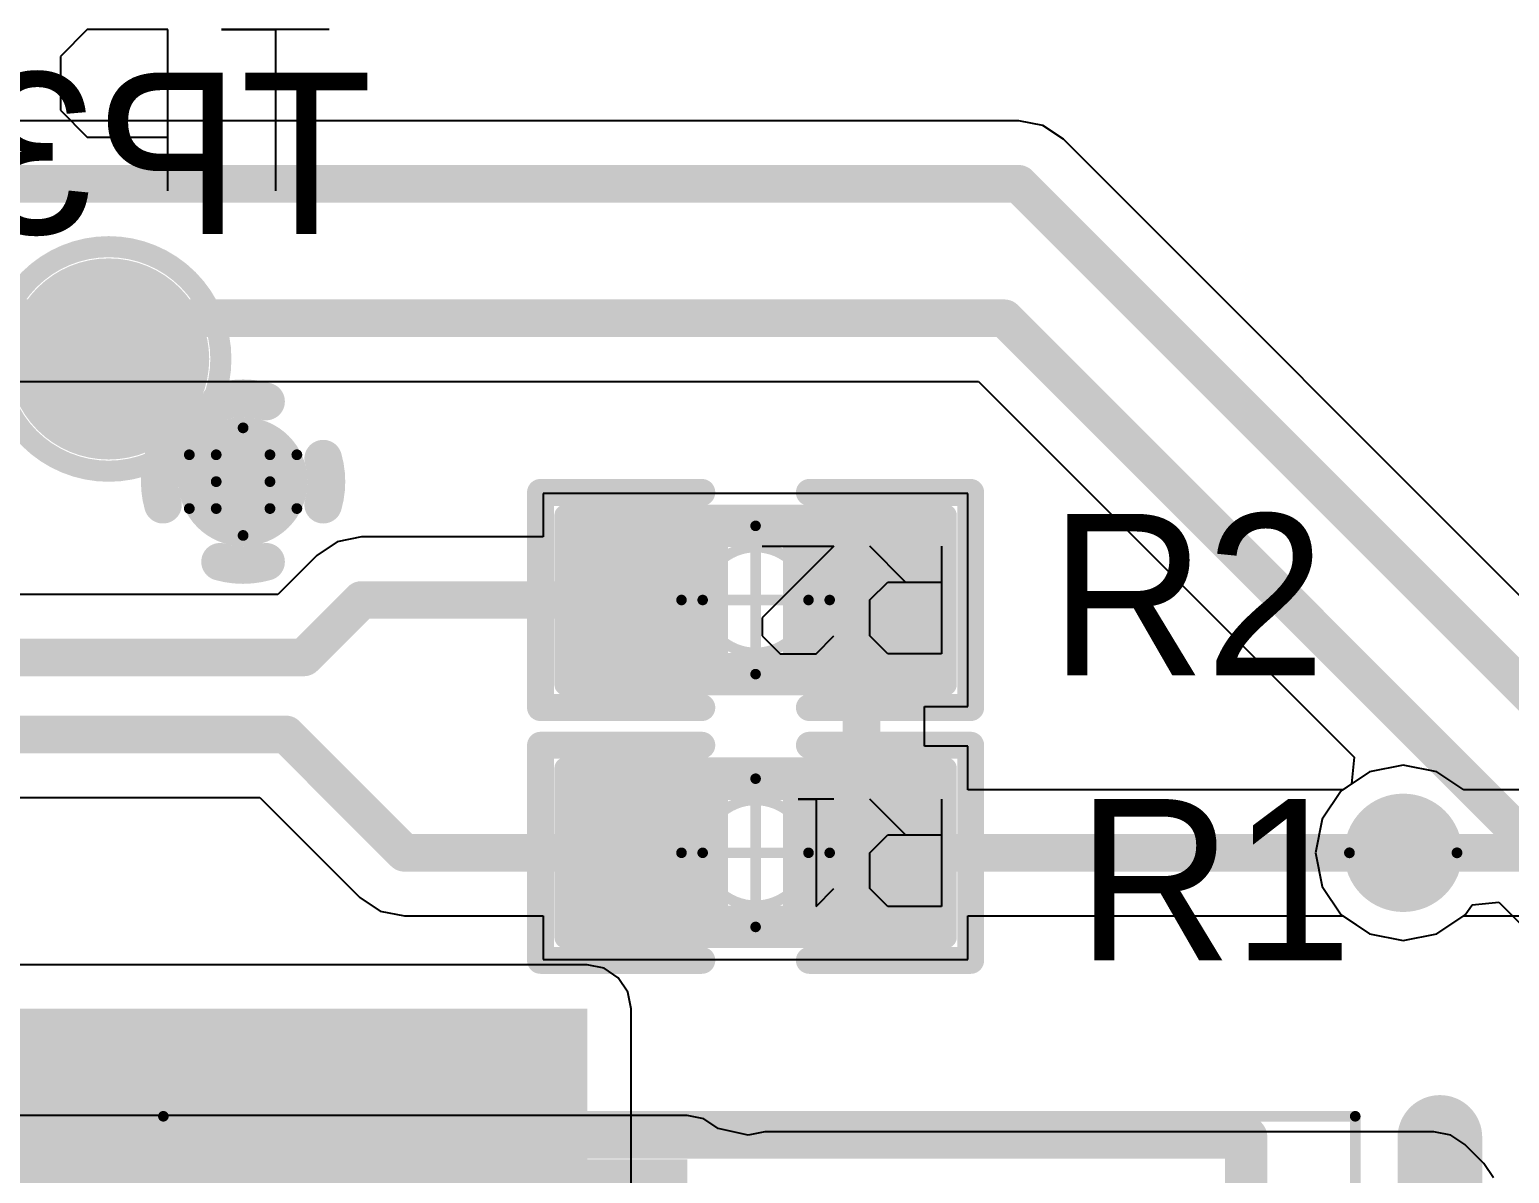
# Model space of a CAD drawing. Header units: millimetres. Extents: x 1.5 to 19.4, y 0 to 11.5.
# Drawn here: x 7.8497 to 8.1249, y 8.6704 to 8.883 of the extents above; entities that cross this region are included whole.
import ezdxf

# ---------------------------------------------------------------- set-up
doc = ezdxf.new("R2010")
doc.units = ezdxf.units.MM
doc.header["$MEASUREMENT"] = 0
for name, color, linetype in [('BottomLayer', 5, 'Continuous'), ('BottomOverlay', 54, 'Continuous'), ('BottomSolder', 6, 'Continuous'), ('DrillDrawing', 1, 'Continuous'), ('InternalPlane1', 76, 'Continuous'), ('InternalPlane2', 16, 'Continuous'), ('Mechanical1', 6, 'Continuous'), ('Mechanical13', 56, 'Continuous'), ('Mechanical15', 56, 'Continuous'), ('MultiLayer', 9, 'Continuous'), ('TopLayer', 1, 'Continuous'), ('TopOverlay', 2, 'Continuous'), ('TopPaste', 8, 'Continuous'), ('TopSolder', 216, 'Continuous'), ('ViaHoleLayer', 16, 'Continuous')]:
    doc.layers.add(name, color=color, linetype=linetype)

# ---------------------------------------------------------------- blocks, each defined once
blk = doc.blocks.new('0402_5')
at = {"layer": 'Mechanical1'}
for p, q in [((-0.03457, -0.01), (-0.03457, 0.00999)), ((-0.03457, 0.00999), (-0.02457, 0.00999)), ((-0.02457, 0.00999), (-0.02124, 0.00666)), ((-0.01124, 0.00999), (-0.01457, 0.00666)), ((-0.00458, 0.00999), (-0.01124, 0.00999)), ((-0.00124, 0.00666), (-0.00458, 0.00999)), ((-0.02124, 0.00666), (-0.02124, 0)), ((-0.00124, 0.00333), (-0.00124, 0.00666)), ((-0.01457, -0.01), (-0.00124, 0.00333)), ((-0.02124, 0), (-0.02457, -0.00334)), ((-0.02457, -0.00334), (-0.03457, -0.00334)), ((-0.0279, -0.00334), (-0.02124, -0.01)), ((-0.00124, -0.01), (-0.01457, -0.01))]:
    blk.add_line(p, q, dxfattribs=at)
at = {"layer": 'Mechanical13', "const_width": 0.00394}
for points in [[(-0.02165, 0.01181), (-0.02165, -0.01181)], [(0.02165, 0.01181), (-0.02165, 0.01181)], [(0.02165, 0.01181), (0.02165, -0.01181)], [(0.02165, -0.01181), (-0.02165, -0.01181)]]:
    blk.add_lwpolyline(points, dxfattribs=at)
at = {"layer": 'Mechanical13', "const_width": 0.00197}
for points in [[(-0.02264, 0.01181, 1), (-0.02067, 0.01181, 1)], [(-0.02264, 0.01181, 1), (-0.02067, 0.01181, 1)], [(0.02067, 0.01181, 1), (0.02264, 0.01181, 1)], [(0.02067, 0.01181, 1), (0.02264, 0.01181, 1)], [(-0.02264, -0.01181, 1), (-0.02067, -0.01181, 1)], [(-0.02264, -0.01181, 1), (-0.02067, -0.01181, 1)], [(0.02067, -0.01181, 1), (0.02264, -0.01181, 1)], [(0.02067, -0.01181, 1), (0.02264, -0.01181, 1)]]:
    blk.add_lwpolyline(points, format="xyb", close=True, dxfattribs=at)
at = {"layer": 'Mechanical15'}
for points, const_width in [([(-0.03543, 0.01575), (-0.03543, -0.01575)], 0.00394), ([(0.03543, 0.01575), (-0.03543, 0.01575)], 0.00394), ([(0.03543, 0.01575), (0.03543, -0.01575)], 0.00394), ([(0, 0.01378), (0, -0.01378)], 0.00197), ([(0.01378, 0), (-0.01378, 0)], 0.00197), ([(0.03543, -0.01575), (-0.03543, -0.01575)], 0.00394)]:
    blk.add_lwpolyline(points, dxfattribs=dict(at, const_width=const_width))
for points, const_width in [([(-0.03642, 0.01575, 1), (-0.03445, 0.01575, 1)], 0.00197), ([(-0.03642, 0.01575, 1), (-0.03445, 0.01575, 1)], 0.00197), ([(0.03445, 0.01575, 1), (0.03642, 0.01575, 1)], 0.00197), ([(0.03445, 0.01575, 1), (0.03642, 0.01575, 1)], 0.00197), ([(-0.00049, 0.01378, 1), (0.00049, 0.01378, 1)], 0.000984), ([(0.00984, 0, 1), (-0.00984, 0, 1)], 0.00197), ([(-0.01427, 0, 1), (-0.01329, 0, 1)], 0.000984), ([(-0.01033, 0, 1), (-0.00935, 0, 1)], 0.000984), ([(0.00935, 0, 1), (0.01033, 0, 1)], 0.000984), ([(0.01329, 0, 1), (0.01427, 0, 1)], 0.000984), ([(-0.00049, -0.01378, 1), (0.00049, -0.01378, 1)], 0.000984), ([(-0.03642, -0.01575, 1), (-0.03445, -0.01575, 1)], 0.00197), ([(-0.03642, -0.01575, 1), (-0.03445, -0.01575, 1)], 0.00197), ([(0.03445, -0.01575, 1), (0.03642, -0.01575, 1)], 0.00197), ([(0.03445, -0.01575, 1), (0.03642, -0.01575, 1)], 0.00197)]:
    blk.add_lwpolyline(points, format="xyb", close=True, dxfattribs=dict(at, const_width=const_width))
at = {"layer": 'TopLayer'}
for points in [[(-0.00787, -0.01181), (-0.00787, 0.01181), (-0.0315, -0.01181), (-0.0315, 0.01181)], [(0.0315, -0.01181), (0.0315, 0.01181), (0.00787, -0.01181), (0.00787, 0.01181)]]:
    blk.add_solid(points, dxfattribs=at)
at = {"layer": 'TopOverlay', "const_width": 0.005}
for points in [[(-0.04, 0.02), (-0.04, -0.02)], [(-0.01, 0.02), (-0.04, 0.02)], [(0.04, 0.02), (0.01, 0.02)], [(0.04, 0.02), (0.04, -0.02)], [(-0.01, -0.02), (-0.04, -0.02)], [(0.04, -0.02), (0.01, -0.02)]]:
    blk.add_lwpolyline(points, dxfattribs=at)
at = {"layer": 'TopOverlay', "const_width": 0.0025}
for points in [[(-0.04125, 0.02, 1), (-0.03875, 0.02, 1)], [(-0.04125, 0.02, 1), (-0.03875, 0.02, 1)], [(-0.01125, 0.02, 1), (-0.00875, 0.02, 1)], [(0.00875, 0.02, 1), (0.01125, 0.02, 1)], [(0.03875, 0.02, 1), (0.04125, 0.02, 1)], [(0.03875, 0.02, 1), (0.04125, 0.02, 1)], [(-0.04125, -0.02, 1), (-0.03875, -0.02, 1)], [(-0.04125, -0.02, 1), (-0.03875, -0.02, 1)], [(-0.01125, -0.02, 1), (-0.00875, -0.02, 1)], [(0.00875, -0.02, 1), (0.01125, -0.02, 1)], [(0.03875, -0.02, 1), (0.04125, -0.02, 1)], [(0.03875, -0.02, 1), (0.04125, -0.02, 1)]]:
    blk.add_lwpolyline(points, format="xyb", close=True, dxfattribs=at)
at = {"layer": 'TopPaste'}
for points in [[(-0.00787, -0.01181), (-0.00787, 0.01181), (-0.0315, -0.01181), (-0.0315, 0.01181)], [(0.0315, -0.01181), (0.0315, 0.01181), (0.00787, -0.01181), (0.00787, 0.01181)]]:
    blk.add_solid(points, dxfattribs=at)
at = {"layer": 'TopSolder'}
for points in [[(-0.00512, -0.01457), (-0.00512, 0.01457), (-0.03425, -0.01457), (-0.03425, 0.01457)], [(0.03425, -0.01457), (0.03425, 0.01457), (0.00512, -0.01457), (0.00512, 0.01457)]]:
    blk.add_solid(points, dxfattribs=at)
blk = doc.blocks.new('0402_6')
at = {"layer": 'Mechanical1'}
for p, q in [((-0.03457, -0.01), (-0.03457, 0.00999)), ((-0.03457, 0.00999), (-0.02457, 0.00999)), ((-0.02457, 0.00999), (-0.02124, 0.00666)), ((-0.01124, 0.00999), (-0.01457, 0.00666)), ((-0.01124, -0.01), (-0.01124, 0.00999)), ((-0.02124, 0.00666), (-0.02124, 0)), ((-0.02124, 0), (-0.02457, -0.00334)), ((-0.02457, -0.00334), (-0.03457, -0.00334)), ((-0.0279, -0.00334), (-0.02124, -0.01)), ((-0.01457, -0.01), (-0.00791, -0.01)), ((-0.00791, -0.01), (-0.01124, -0.01))]:
    blk.add_line(p, q, dxfattribs=at)
at = {"layer": 'Mechanical13', "const_width": 0.00394}
for points in [[(-0.02165, 0.01181), (-0.02165, -0.01181)], [(0.02165, 0.01181), (-0.02165, 0.01181)], [(0.02165, 0.01181), (0.02165, -0.01181)], [(0.02165, -0.01181), (-0.02165, -0.01181)]]:
    blk.add_lwpolyline(points, dxfattribs=at)
at = {"layer": 'Mechanical13', "const_width": 0.00197}
for points in [[(-0.02264, 0.01181, 1), (-0.02067, 0.01181, 1)], [(-0.02264, 0.01181, 1), (-0.02067, 0.01181, 1)], [(0.02067, 0.01181, 1), (0.02264, 0.01181, 1)], [(0.02067, 0.01181, 1), (0.02264, 0.01181, 1)], [(-0.02264, -0.01181, 1), (-0.02067, -0.01181, 1)], [(-0.02264, -0.01181, 1), (-0.02067, -0.01181, 1)], [(0.02067, -0.01181, 1), (0.02264, -0.01181, 1)], [(0.02067, -0.01181, 1), (0.02264, -0.01181, 1)]]:
    blk.add_lwpolyline(points, format="xyb", close=True, dxfattribs=at)
at = {"layer": 'Mechanical15'}
for points, const_width in [([(-0.03543, 0.01575), (-0.03543, -0.01575)], 0.00394), ([(0.03543, 0.01575), (-0.03543, 0.01575)], 0.00394), ([(0.03543, 0.01575), (0.03543, -0.01575)], 0.00394), ([(0, 0.01378), (0, -0.01378)], 0.00197), ([(0.01378, 0), (-0.01378, 0)], 0.00197), ([(0.03543, -0.01575), (-0.03543, -0.01575)], 0.00394)]:
    blk.add_lwpolyline(points, dxfattribs=dict(at, const_width=const_width))
for points, const_width in [([(-0.03642, 0.01575, 1), (-0.03445, 0.01575, 1)], 0.00197), ([(-0.03642, 0.01575, 1), (-0.03445, 0.01575, 1)], 0.00197), ([(0.03445, 0.01575, 1), (0.03642, 0.01575, 1)], 0.00197), ([(0.03445, 0.01575, 1), (0.03642, 0.01575, 1)], 0.00197), ([(-0.00049, 0.01378, 1), (0.00049, 0.01378, 1)], 0.000984), ([(0.00984, 0, 1), (-0.00984, 0, 1)], 0.00197), ([(-0.01427, 0, 1), (-0.01329, 0, 1)], 0.000984), ([(-0.01033, 0, 1), (-0.00935, 0, 1)], 0.000984), ([(0.00935, 0, 1), (0.01033, 0, 1)], 0.000984), ([(0.01329, 0, 1), (0.01427, 0, 1)], 0.000984), ([(-0.00049, -0.01378, 1), (0.00049, -0.01378, 1)], 0.000984), ([(-0.03642, -0.01575, 1), (-0.03445, -0.01575, 1)], 0.00197), ([(-0.03642, -0.01575, 1), (-0.03445, -0.01575, 1)], 0.00197), ([(0.03445, -0.01575, 1), (0.03642, -0.01575, 1)], 0.00197), ([(0.03445, -0.01575, 1), (0.03642, -0.01575, 1)], 0.00197)]:
    blk.add_lwpolyline(points, format="xyb", close=True, dxfattribs=dict(at, const_width=const_width))
at = {"layer": 'TopLayer'}
for points in [[(-0.00787, -0.01181), (-0.00787, 0.01181), (-0.0315, -0.01181), (-0.0315, 0.01181)], [(0.0315, -0.01181), (0.0315, 0.01181), (0.00787, -0.01181), (0.00787, 0.01181)]]:
    blk.add_solid(points, dxfattribs=at)
at = {"layer": 'TopOverlay', "const_width": 0.005}
for points in [[(-0.04, 0.02), (-0.04, -0.02)], [(-0.01, 0.02), (-0.04, 0.02)], [(0.04, 0.02), (0.01, 0.02)], [(0.04, 0.02), (0.04, -0.02)], [(-0.01, -0.02), (-0.04, -0.02)], [(0.04, -0.02), (0.01, -0.02)]]:
    blk.add_lwpolyline(points, dxfattribs=at)
at = {"layer": 'TopOverlay', "const_width": 0.0025}
for points in [[(-0.04125, 0.02, 1), (-0.03875, 0.02, 1)], [(-0.04125, 0.02, 1), (-0.03875, 0.02, 1)], [(-0.01125, 0.02, 1), (-0.00875, 0.02, 1)], [(0.00875, 0.02, 1), (0.01125, 0.02, 1)], [(0.03875, 0.02, 1), (0.04125, 0.02, 1)], [(0.03875, 0.02, 1), (0.04125, 0.02, 1)], [(-0.04125, -0.02, 1), (-0.03875, -0.02, 1)], [(-0.04125, -0.02, 1), (-0.03875, -0.02, 1)], [(-0.01125, -0.02, 1), (-0.00875, -0.02, 1)], [(0.00875, -0.02, 1), (0.01125, -0.02, 1)], [(0.03875, -0.02, 1), (0.04125, -0.02, 1)], [(0.03875, -0.02, 1), (0.04125, -0.02, 1)]]:
    blk.add_lwpolyline(points, format="xyb", close=True, dxfattribs=at)
at = {"layer": 'TopPaste'}
for points in [[(-0.00787, -0.01181), (-0.00787, 0.01181), (-0.0315, -0.01181), (-0.0315, 0.01181)], [(0.0315, -0.01181), (0.0315, 0.01181), (0.00787, -0.01181), (0.00787, 0.01181)]]:
    blk.add_solid(points, dxfattribs=at)
at = {"layer": 'TopSolder'}
for points in [[(-0.00512, -0.01457), (-0.00512, 0.01457), (-0.03425, -0.01457), (-0.03425, 0.01457)], [(0.03425, -0.01457), (0.03425, 0.01457), (0.00512, -0.01457), (0.00512, 0.01457)]]:
    blk.add_solid(points, dxfattribs=at)
blk = doc.blocks.new('STM_SMA_2_V_27')
at = {"layer": 'Mechanical13', "const_width": 0.00394}
for points in [[(-0.09055, -0.05709), (-0.09055, 0.05709)], [(-0.09055, 0.05709), (0.09055, 0.05709)], [(0.09055, -0.05709), (0.09055, 0.05709)], [(-0.09055, -0.05709), (0.09055, -0.05709)]]:
    blk.add_lwpolyline(points, dxfattribs=at)
at = {"layer": 'Mechanical13', "const_width": 0.00197}
for points in [[(-0.09154, 0.05709, 1), (-0.08957, 0.05709, 1)], [(-0.09154, 0.05709, 1), (-0.08957, 0.05709, 1)], [(0.08957, 0.05709, 1), (0.09154, 0.05709, 1)], [(0.08957, 0.05709, 1), (0.09154, 0.05709, 1)], [(-0.09154, -0.05709, 1), (-0.08957, -0.05709, 1)], [(-0.09154, -0.05709, 1), (-0.08957, -0.05709, 1)], [(0.08957, -0.05709, 1), (0.09154, -0.05709, 1)], [(0.08957, -0.05709, 1), (0.09154, -0.05709, 1)]]:
    blk.add_lwpolyline(points, format="xyb", close=True, dxfattribs=at)
at = {"layer": 'Mechanical15'}
for points, const_width in [([(-0.11083, -0.06102), (-0.11083, 0.06102)], 0.00197), ([(-0.11083, 0.06102), (0.11083, 0.06102)], 0.00197), ([(0.11083, -0.06102), (0.11083, 0.06102)], 0.00197), ([(0, -0.01969), (0, 0.01969)], 0.00394), ([(-0.01969, 0), (0.01969, 0)], 0.00394), ([(-0.11083, -0.06102), (0.11083, -0.06102)], 0.00197)]:
    blk.add_lwpolyline(points, dxfattribs=dict(at, const_width=const_width))
for points, const_width in [([(-0.11132, 0.06102, 1), (-0.11033, 0.06102, 1)], 0.000984), ([(-0.11132, 0.06102, 1), (-0.11033, 0.06102, 1)], 0.000984), ([(0.11033, 0.06102, 1), (0.11132, 0.06102, 1)], 0.000984), ([(0.11033, 0.06102, 1), (0.11132, 0.06102, 1)], 0.000984), ([(-0.00098, 0.01969, 1), (0.00098, 0.01969, 1)], 0.00197), ([(-0.02067, 0, 1), (-0.0187, 0, 1)], 0.00197), ([(0.0187, 0, 1), (0.02067, 0, 1)], 0.00197), ([(-0.00098, -0.01969, 1), (0.00098, -0.01969, 1)], 0.00197), ([(-0.11132, -0.06102, 1), (-0.11033, -0.06102, 1)], 0.000984), ([(-0.11132, -0.06102, 1), (-0.11033, -0.06102, 1)], 0.000984), ([(0.11033, -0.06102, 1), (0.11132, -0.06102, 1)], 0.000984), ([(0.11033, -0.06102, 1), (0.11132, -0.06102, 1)], 0.000984)]:
    blk.add_lwpolyline(points, format="xyb", close=True, dxfattribs=dict(at, const_width=const_width))
at = {"layer": 'TopLayer'}
for points in [[(-0.10689, -0.03228), (-0.05177, -0.03228), (-0.10689, 0.03228), (-0.05177, 0.03228)], [(0.10689, 0.03228), (0.05177, 0.03228), (0.10689, -0.03228), (0.05177, -0.03228)]]:
    blk.add_solid(points, dxfattribs=at)
at = {"layer": 'TopOverlay'}
for points, const_width in [([(0.12657, -0.05709), (0.12657, 0.05709)], 0.01575), ([(-0.09055, 0.05709), (0.09055, 0.05709)], 0.00787), ([(-0.09055, 0.04803), (-0.09055, 0.05709)], 0.00787), ([(0.09055, 0.04803), (0.09055, 0.05709)], 0.00787), ([(-0.09055, -0.05709), (-0.09055, -0.04803)], 0.00787), ([(0.09055, -0.05709), (0.09055, -0.04803)], 0.00787), ([(-0.09055, -0.05709), (0.09055, -0.05709)], 0.00787)]:
    blk.add_lwpolyline(points, dxfattribs=dict(at, const_width=const_width))
for points, const_width in [([(0.12264, 0.05709, 1), (0.13051, 0.05709, 1)], 0.00787), ([(-0.09252, 0.05709, 1), (-0.08858, 0.05709, 1)], 0.00394), ([(-0.09252, 0.05709, 1), (-0.08858, 0.05709, 1)], 0.00394), ([(0.08858, 0.05709, 1), (0.09252, 0.05709, 1)], 0.00394), ([(0.08858, 0.05709, 1), (0.09252, 0.05709, 1)], 0.00394), ([(-0.09252, 0.04803, 1), (-0.08858, 0.04803, 1)], 0.00394), ([(0.08858, 0.04803, 1), (0.09252, 0.04803, 1)], 0.00394), ([(-0.09252, -0.04803, 1), (-0.08858, -0.04803, 1)], 0.00394), ([(0.08858, -0.04803, 1), (0.09252, -0.04803, 1)], 0.00394), ([(0.12264, -0.05709, 1), (0.13051, -0.05709, 1)], 0.00787), ([(-0.09252, -0.05709, 1), (-0.08858, -0.05709, 1)], 0.00394), ([(-0.09252, -0.05709, 1), (-0.08858, -0.05709, 1)], 0.00394), ([(0.08858, -0.05709, 1), (0.09252, -0.05709, 1)], 0.00394), ([(0.08858, -0.05709, 1), (0.09252, -0.05709, 1)], 0.00394)]:
    blk.add_lwpolyline(points, format="xyb", close=True, dxfattribs=dict(at, const_width=const_width))
at = {"layer": 'TopPaste'}
for points in [[(-0.10689, -0.03228), (-0.05177, -0.03228), (-0.10689, 0.03228), (-0.05177, 0.03228)], [(0.10689, 0.03228), (0.05177, 0.03228), (0.10689, -0.03228), (0.05177, -0.03228)]]:
    blk.add_solid(points, dxfattribs=at)
at = {"layer": 'TopSolder'}
for points in [[(-0.10965, -0.03504), (-0.04902, -0.03504), (-0.10965, 0.03504), (-0.04902, 0.03504)], [(0.10965, 0.03504), (0.04902, 0.03504), (0.10965, -0.03504), (0.04902, -0.03504)]]:
    blk.add_solid(points, dxfattribs=at)
blk = doc.blocks.new('TP_0_9MM_B_60')
at = {"layer": 'BottomLayer', "const_width": 0.01673}
blk.add_lwpolyline([(-0.00837, 0, 1), (0.00837, 0, 1)], format="xyb", close=True, dxfattribs=at)
at = {"layer": 'BottomOverlay'}
for p, q in [((-0.06123, 0.041), (-0.06123, 0.02101)), ((-0.06123, 0.02101), (-0.06123, 0.031)), ((-0.06123, 0.031), (-0.03124, 0.031)), ((-0.03124, 0.01101), (-0.06123, 0.01101)), ((-0.06123, 0.01101), (-0.06123, -0.00399)), ((-0.04124, -0.00399), (-0.04124, 0.01101)), ((-0.06123, -0.00399), (-0.05623, -0.00898)), ((-0.04623, -0.00898), (-0.04124, -0.00399)), ((-0.05623, -0.00898), (-0.04623, -0.00898)), ((-0.05623, -0.01898), (-0.06123, -0.02398)), ((-0.03124, -0.02398), (-0.03624, -0.01898)), ((-0.06123, -0.02398), (-0.06123, -0.03398)), ((-0.03124, -0.03398), (-0.03124, -0.02398)), ((-0.04623, -0.03398), (-0.04623, -0.02898)), ((-0.04623, -0.02898), (-0.04623, -0.03398)), ((-0.06123, -0.03398), (-0.05623, -0.03897)), ((-0.05123, -0.03897), (-0.04623, -0.03398)), ((-0.04623, -0.03398), (-0.04124, -0.03897)), ((-0.03624, -0.03897), (-0.03124, -0.03398)), ((-0.05623, -0.03897), (-0.05123, -0.03897)), ((-0.04124, -0.03897), (-0.03624, -0.03897))]:
    blk.add_line(p, q, dxfattribs=at)
for points, const_width in [([(0.02087, 0, 1), (-0.02087, 0, 1)], 0.00393), ([(-0.02185, 0, 1), (-0.01988, 0, 1)], 0.00197), ([(0.01988, 0, 1), (0.02185, 0, 1)], 0.00197)]:
    blk.add_lwpolyline(points, format="xyb", close=True, dxfattribs=dict(at, const_width=const_width))
at = {"layer": 'BottomSolder', "const_width": 0.0187}
blk.add_lwpolyline([(-0.00935, 0, 1), (0.00935, 0, 1)], format="xyb", close=True, dxfattribs=at)

msp = doc.modelspace()

# ---------------------------------------------------------------- linework, layer by layer
at = {"layer": 'BottomLayer'}
for p, q in [((8.10517, 8.74629), (8.09892, 8.74505)), ((8.11141, 8.74505), (8.10517, 8.74629)), ((8.09892, 8.74505), (8.09363, 8.74151)), ((8.11642, 8.7417), (8.11141, 8.74505)), ((8.09363, 8.74151), (8.09009, 8.73622)), ((8.16426, 8.7417), (8.11642, 8.7417)), ((8.09009, 8.73622), (8.08885, 8.72998)), ((8.08885, 8.72998), (8.09009, 8.72373)), ((8.09009, 8.72373), (8.09363, 8.71844)), ((8.09363, 8.71844), (8.09892, 8.7149)), ((8.11141, 8.7149), (8.11642, 8.71825)), ((8.11642, 8.71825), (8.15743, 8.71825)), ((8.09892, 8.7149), (8.10517, 8.71366)), ((8.10517, 8.71366), (8.11141, 8.7149)), ((7.95342, 8.70913), (7.13442, 8.70913)), ((7.95654, 8.70851), (7.95342, 8.70913)), ((7.95918, 8.70674), (7.95654, 8.70851)), ((7.96095, 8.7041), (7.95918, 8.70674)), ((7.96157, 8.70098), (7.96095, 8.7041)), ((7.96157, 8.52598), (7.96157, 8.70098))]:
    msp.add_line(p, q, dxfattribs=at)
for points, const_width in [([(7.86442, 8.82179), (7.88723, 8.79898)], 0.015), ([(7.88723, 8.79898), (7.88942, 8.79898)], 0.015), ([(8.10517, 8.72998), (8.16426, 8.72998)], 0.007)]:
    msp.add_lwpolyline(points, dxfattribs=dict(at, const_width=const_width))
for points, const_width in [([(7.86067, 8.82179, 1), (7.86817, 8.82179, 1)], 0.0075), ([(7.88442, 8.79898, 1), (7.89442, 8.79898, 1)], 0.01), ([(7.88348, 8.79898, 1), (7.89098, 8.79898, 1)], 0.0075), ([(7.88348, 8.79898, 1), (7.89098, 8.79898, 1)], 0.0075), ([(7.88567, 8.79898, 1), (7.89317, 8.79898, 1)], 0.0075), ([(8.10117, 8.72998, 1), (8.10917, 8.72998, 1)], 0.008), ([(8.10342, 8.72998, 1), (8.10692, 8.72998, 1)], 0.0035)]:
    msp.add_lwpolyline(points, format="xyb", close=True, dxfattribs=dict(at, const_width=const_width))
msp.add_solid([(7.95342, 8.51498), (7.95342, 8.70098), (7.69642, 8.51498), (7.69642, 8.70098)], dxfattribs=at)
at = {"layer": 'DrillDrawing', "const_width": 0.002}
for points in [[(7.88442, 8.80398), (7.88942, 8.80898)], [(7.88942, 8.80898), (7.89442, 8.80398)], [(7.87942, 8.80398), (7.88442, 8.79898)], [(7.87942, 8.80398), (7.88442, 8.80398)], [(7.89442, 8.80398), (7.89942, 8.80398)], [(7.89442, 8.79898), (7.89942, 8.80398)], [(7.87942, 8.79398), (7.88442, 8.79898)], [(7.89442, 8.79898), (7.89942, 8.79398)], [(7.87942, 8.79398), (7.88442, 8.79398)], [(7.88442, 8.79398), (7.88942, 8.78898)], [(7.88942, 8.78898), (7.89442, 8.79398)], [(7.89442, 8.79398), (7.89942, 8.79398)]]:
    msp.add_lwpolyline(points, dxfattribs=at)
at = {"layer": 'DrillDrawing'}
for points, const_width in [([(7.88892, 8.80898, 1), (7.88992, 8.80898, 1)], 0.001), ([(7.88892, 8.80898, 1), (7.88992, 8.80898, 1)], 0.001), ([(7.87892, 8.80398, 1), (7.87992, 8.80398, 1)], 0.001), ([(7.87892, 8.80398, 1), (7.87992, 8.80398, 1)], 0.001), ([(7.88392, 8.80398, 1), (7.88492, 8.80398, 1)], 0.001), ([(7.88392, 8.80398, 1), (7.88492, 8.80398, 1)], 0.001), ([(7.89392, 8.80398, 1), (7.89492, 8.80398, 1)], 0.001), ([(7.89392, 8.80398, 1), (7.89492, 8.80398, 1)], 0.001), ([(7.89892, 8.80398, 1), (7.89992, 8.80398, 1)], 0.001), ([(7.89892, 8.80398, 1), (7.89992, 8.80398, 1)], 0.001), ([(7.88392, 8.79898, 1), (7.88492, 8.79898, 1)], 0.001), ([(7.88392, 8.79898, 1), (7.88492, 8.79898, 1)], 0.001), ([(7.89392, 8.79898, 1), (7.89492, 8.79898, 1)], 0.001), ([(7.89392, 8.79898, 1), (7.89492, 8.79898, 1)], 0.001), ([(7.87892, 8.79398, 1), (7.87992, 8.79398, 1)], 0.001), ([(7.87892, 8.79398, 1), (7.87992, 8.79398, 1)], 0.001), ([(7.88392, 8.79398, 1), (7.88492, 8.79398, 1)], 0.001), ([(7.88392, 8.79398, 1), (7.88492, 8.79398, 1)], 0.001), ([(7.89392, 8.79398, 1), (7.89492, 8.79398, 1)], 0.001), ([(7.89392, 8.79398, 1), (7.89492, 8.79398, 1)], 0.001), ([(7.89892, 8.79398, 1), (7.89992, 8.79398, 1)], 0.001), ([(7.89892, 8.79398, 1), (7.89992, 8.79398, 1)], 0.001), ([(7.88892, 8.78898, 1), (7.88992, 8.78898, 1)], 0.001), ([(7.88892, 8.78898, 1), (7.88992, 8.78898, 1)], 0.001), ([(8.11517, 8.72998, 1), (8.09517, 8.72998, 1)], 0.002), ([(8.09467, 8.72998, 1), (8.09567, 8.72998, 1)], 0.001), ([(8.11467, 8.72998, 1), (8.11567, 8.72998, 1)], 0.001)]:
    msp.add_lwpolyline(points, format="xyb", close=True, dxfattribs=dict(at, const_width=const_width))
at = {"layer": 'InternalPlane1', "const_width": 0.007}
for points in [[(7.88514, 8.81388, -0.140541), (7.89369, 8.81388)], [(7.87452, 8.7947, -0.140541), (7.87452, 8.80325)], [(7.90432, 8.80325, -0.140541), (7.90432, 8.7947)], [(7.89369, 8.78408, -0.140541), (7.88514, 8.78408)]]:
    msp.add_lwpolyline(points, format="xyb", dxfattribs=at)
at = {"layer": 'InternalPlane1'}
for points, const_width in [([(7.88339, 8.81388, 1), (7.88689, 8.81388, 1)], 0.0035), ([(7.89194, 8.81388, 1), (7.89544, 8.81388, 1)], 0.0035), ([(7.87277, 8.80325, 1), (7.87627, 8.80325, 1)], 0.0035), ([(7.90257, 8.80325, 1), (7.90607, 8.80325, 1)], 0.0035), ([(7.87277, 8.7947, 1), (7.87627, 8.7947, 1)], 0.0035), ([(7.90257, 8.7947, 1), (7.90607, 8.7947, 1)], 0.0035), ([(7.88339, 8.78408, 1), (7.88689, 8.78408, 1)], 0.0035), ([(7.89194, 8.78408, 1), (7.89544, 8.78408, 1)], 0.0035), ([(8.09967, 8.72998, 1), (8.11067, 8.72998, 1)], 0.011)]:
    msp.add_lwpolyline(points, format="xyb", close=True, dxfattribs=dict(at, const_width=const_width))
at = {"layer": 'InternalPlane2'}
for points, const_width in [([(7.88342, 8.79898, 1), (7.89542, 8.79898, 1)], 0.012), ([(8.09967, 8.72998, 1), (8.11067, 8.72998, 1)], 0.011)]:
    msp.add_lwpolyline(points, format="xyb", close=True, dxfattribs=dict(at, const_width=const_width))
at = {"layer": 'MultiLayer'}
for points, const_width in [([(7.88442, 8.79898, 1), (7.89442, 8.79898, 1)], 0.01), ([(8.10117, 8.72998, 1), (8.10917, 8.72998, 1)], 0.008)]:
    msp.add_lwpolyline(points, format="xyb", close=True, dxfattribs=dict(at, const_width=const_width))
at = {"layer": 'TopLayer'}
for p, q in [((8.03368, 8.86606), (7.76891, 8.86606)), ((8.03817, 8.86517), (8.03368, 8.86606)), ((8.04197, 8.86263), (8.03817, 8.86517)), ((8.16858, 8.73602), (8.04197, 8.86263)), ((7.76705, 8.81762), (8.02616, 8.81762)), ((8.02616, 8.81762), (8.09602, 8.74776)), ((8.02423, 8.79679), (7.94524, 8.79679)), ((7.94524, 8.79679), (7.94524, 8.7887)), ((8.02423, 8.75717), (8.02423, 8.79679)), ((7.90693, 8.78781), (7.90313, 8.78527)), ((7.91142, 8.7887), (7.90693, 8.78781)), ((7.94524, 8.7887), (7.91142, 8.7887)), ((7.90313, 8.78527), (7.89589, 8.77803)), ((7.89589, 8.77803), (7.69677, 8.77803)), ((8.01614, 8.74979), (8.01614, 8.75717)), ((8.01614, 8.75717), (8.02423, 8.75717)), ((8.02423, 8.74979), (8.01614, 8.74979)), ((8.02423, 8.7417), (8.02423, 8.74979)), ((8.09602, 8.74776), (8.09553, 8.74278)), ((8.09391, 8.7417), (8.02423, 8.7417)), ((8.09553, 8.74278), (8.09391, 8.7417)), ((7.55009, 8.74025), (7.89256, 8.74025)), ((7.89256, 8.74025), (7.91113, 8.72169)), ((7.91113, 8.72169), (7.91493, 8.71914)), ((7.91493, 8.71914), (7.91942, 8.71825)), ((8.11141, 8.7149), (8.1167, 8.71844)), ((8.1167, 8.71844), (8.11797, 8.72034)), ((8.11797, 8.72034), (8.12295, 8.72083)), ((8.12295, 8.72083), (8.14439, 8.69939)), ((7.91942, 8.71825), (7.94524, 8.71825)), ((7.94524, 8.71825), (7.94524, 8.71017)), ((8.02423, 8.71017), (8.02423, 8.71825)), ((8.02423, 8.71825), (8.09391, 8.71825)), ((8.09391, 8.71825), (8.09892, 8.7149)), ((8.09892, 8.7149), (8.10517, 8.71366)), ((8.10517, 8.71366), (8.11141, 8.7149)), ((7.94524, 8.71017), (8.02423, 8.71017)), ((7.97201, 8.68113), (7.68411, 8.68113)), ((7.97513, 8.68051), (7.97201, 8.68113)), ((7.97778, 8.67874), (7.97513, 8.68051)), ((7.98332, 8.67751), (7.97778, 8.67874)), ((7.98489, 8.67782), (7.98332, 8.67751)), ((7.98332, 8.67751), (7.98332, 8.67751)), ((7.98644, 8.67813), (7.98489, 8.67782)), ((8.11088, 8.67813), (7.98644, 8.67813)), ((8.114, 8.67751), (8.11088, 8.67813)), ((8.11088, 8.67813), (8.11088, 8.67813)), ((8.11665, 8.67574), (8.114, 8.67751)), ((8.12018, 8.67221), (8.11665, 8.67574)), ((8.12195, 8.66956), (8.12018, 8.67221))]:
    msp.add_line(p, q, dxfattribs=at)
at = {"layer": 'TopLayer', "const_width": 0.007}
for points in [[(7.76406, 8.85434), (8.03368, 8.85434)], [(8.03368, 8.85434), (8.16372, 8.7243)], [(7.76705, 8.82935), (8.03101, 8.82935)], [(8.03101, 8.82935), (8.15268, 8.70768)], [(7.90075, 8.76631), (7.91142, 8.77698)], [(7.91142, 8.77698), (7.96505, 8.77698)], [(8.00442, 8.72998), (8.00442, 8.77698)], [(7.55943, 8.76631), (7.90075, 8.76631)], [(7.55009, 8.75198), (7.89742, 8.75198)], [(7.89742, 8.75198), (7.91942, 8.72998)], [(7.91942, 8.72998), (7.96505, 8.72998)], [(8.00442, 8.72998), (8.10517, 8.72998)]]:
    msp.add_lwpolyline(points, dxfattribs=at)
at = {"layer": 'TopLayer'}
for points, const_width in [([(8.03193, 8.85434, 1), (8.03543, 8.85434, 1)], 0.0035), ([(8.03193, 8.85434, 1), (8.03543, 8.85434, 1)], 0.0035), ([(8.02926, 8.82935, 1), (8.03276, 8.82935, 1)], 0.0035), ([(8.02926, 8.82935, 1), (8.03276, 8.82935, 1)], 0.0035), ([(7.88442, 8.79898, 1), (7.89442, 8.79898, 1)], 0.01), ([(7.90967, 8.77698, 1), (7.91317, 8.77698, 1)], 0.0035), ([(7.90967, 8.77698, 1), (7.91317, 8.77698, 1)], 0.0035), ([(7.9633, 8.77698, 1), (7.9668, 8.77698, 1)], 0.0035), ([(8.00267, 8.77698, 1), (8.00617, 8.77698, 1)], 0.0035), ([(7.899, 8.76631, 1), (7.9025, 8.76631, 1)], 0.0035), ([(7.899, 8.76631, 1), (7.9025, 8.76631, 1)], 0.0035), ([(7.89567, 8.75198, 1), (7.89917, 8.75198, 1)], 0.0035), ([(7.89567, 8.75198, 1), (7.89917, 8.75198, 1)], 0.0035), ([(8.10117, 8.72998, 1), (8.10917, 8.72998, 1)], 0.008), ([(7.91767, 8.72998, 1), (7.92117, 8.72998, 1)], 0.0035), ([(7.91767, 8.72998, 1), (7.92117, 8.72998, 1)], 0.0035), ([(7.9633, 8.72998, 1), (7.9668, 8.72998, 1)], 0.0035), ([(8.00267, 8.72998, 1), (8.00617, 8.72998, 1)], 0.0035), ([(8.00267, 8.72998, 1), (8.00617, 8.72998, 1)], 0.0035), ([(8.10342, 8.72998, 1), (8.10692, 8.72998, 1)], 0.0035)]:
    msp.add_lwpolyline(points, format="xyb", close=True, dxfattribs=dict(at, const_width=const_width))
msp.add_solid([(7.62242, 8.55398), (7.97201, 8.55398), (7.62242, 8.67298), (7.97201, 8.67298)], dxfattribs=at)
at = {"layer": 'ViaHoleLayer'}
for points, const_width in [([(7.88692, 8.79898, 1), (7.89192, 8.79898, 1)], 0.005), ([(8.10317, 8.72998, 1), (8.10717, 8.72998, 1)], 0.004)]:
    msp.add_lwpolyline(points, format="xyb", close=True, dxfattribs=dict(at, const_width=const_width))

# ---------------------------------------------------------------- block references
for name, p, rotation in [('TP_0_9MM_B_60', (7.86442, 8.82179), 270), ('0402_5', (7.98473, 8.77698), 180), ('0402_6', (7.98473, 8.72998), 180), ('STM_SMA_2_V_27', (7.98542, 8.61998), 360)]:
    msp.add_blockref(name, p, dxfattribs=dict(rotation=rotation))

# ---------------------------------------------------------------- texts
at = {"layer": 'BottomOverlay', "text_generation_flag": 2}
msp.add_text('TP3', height=0.03, dxfattribs=at).set_placement((7.91342, 8.84503))
at = {"layer": 'TopOverlay'}
for s, p in [('R2', (8.03942, 8.76298)), ('R1', (8.04442, 8.70998))]:
    msp.add_text(s, height=0.03, dxfattribs=at).set_placement(p)

doc.saveas('drawing.dxf')
